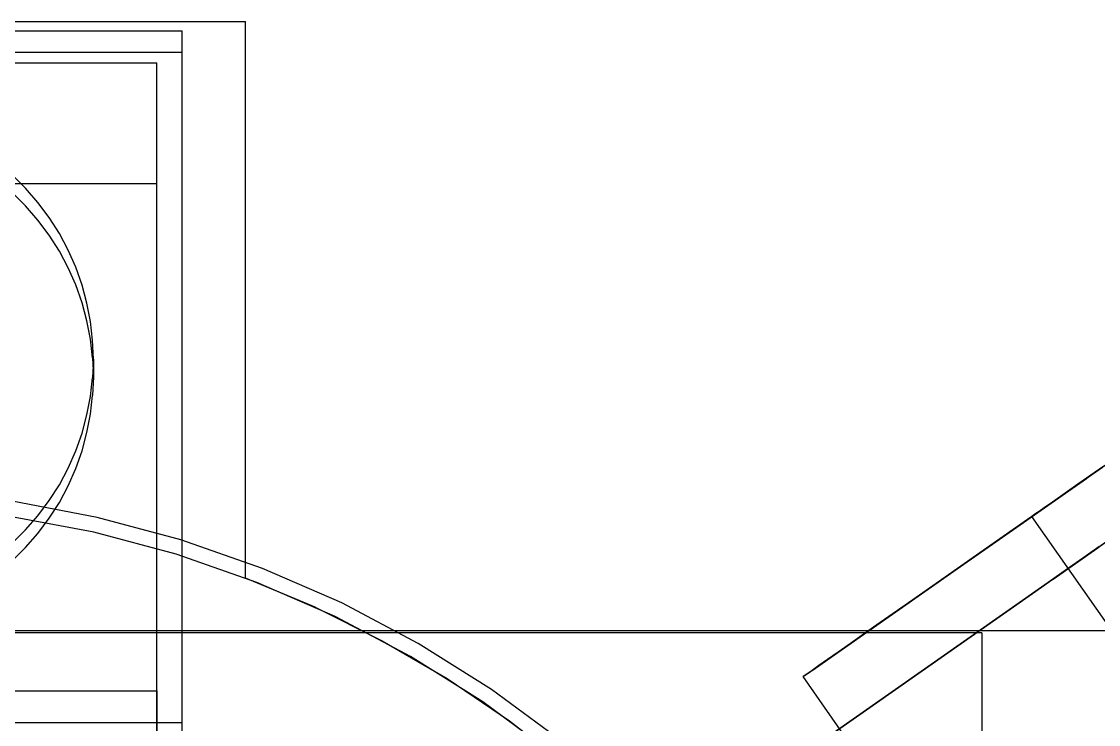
# Model space of a CAD drawing. Header units: millimetres. Extents: x -180 to 1414, y -663 to 972.
# Drawn here: x 1207.17 to 1249.6, y 541.29 to 569 of the extents above; entities that cross this region are included whole.
import ezdxf

# ---------------------------------------------------------------- set-up
doc = ezdxf.new("R2010")
doc.units = ezdxf.units.MM
doc.layers.add('TOP', color=8, linetype='Continuous')

msp = doc.modelspace()

# ---------------------------------------------------------------- linework, layer by layer
at = {"layer": 'TOP'}
for p, q in [((1184, 569), (1216, 569)), ((1216, 547.059), (1216, 569)), ((1186.5, 568.633), (1213.5, 568.633)), ((1213.5, 567.789), (1213.5, 568.633)), ((1213.5, 541.367), (1213.5, 568.633)), ((1186.5, 567.789), (1213.5, 567.789)), ((1213.5, 540.524), (1213.5, 567.789)), ((1187.5, 567.378), (1212.5, 567.378)), ((1212.5, 542.622), (1212.5, 567.378)), ((1212.5, 562.619), (1212.5, 567.378)), ((1207.331, 562.431), (1206.802, 562.955)), ((1187.5, 562.619), (1212.5, 562.619)), ((1207.331, 561.736), (1206.802, 562.259)), ((1207.818, 561.87), (1207.331, 562.431)), ((1212.5, 537.862), (1212.5, 562.619)), ((1208.262, 561.274), (1207.818, 561.87)), ((1207.818, 561.174), (1207.331, 561.736)), ((1208.262, 560.578), (1207.818, 561.174)), ((1208.66, 560.647), (1208.262, 561.274)), ((1208.66, 559.951), (1208.262, 560.578)), ((1209.01, 559.992), (1208.66, 560.647)), ((1209.01, 559.297), (1208.66, 559.951)), ((1209.309, 559.314), (1209.01, 559.992)), ((1209.309, 558.618), (1209.01, 559.297)), ((1209.556, 558.615), (1209.309, 559.314)), ((1209.556, 557.919), (1209.309, 558.618)), ((1209.749, 557.899), (1209.556, 558.615)), ((1209.749, 557.204), (1209.556, 557.919)), ((1209.888, 557.172), (1209.749, 557.899)), ((1209.888, 556.476), (1209.749, 557.204)), ((1209.972, 556.436), (1209.888, 557.172)), ((1209.972, 555.74), (1209.888, 556.476)), ((1210, 555.696), (1209.972, 556.436)), ((1260.527, 555.927), (1229.877, 534.466)), ((1209.972, 555.74), (1210, 555)), ((1210, 555.696), (1209.972, 554.956)), ((1210, 555.696), (1210, 555)), ((1210, 555), (1209.972, 554.26)), ((1209.888, 554.22), (1209.972, 554.956)), ((1259.162, 554.971), (1228.512, 533.51)), ((1209.749, 553.492), (1209.888, 554.22)), ((1209.888, 553.524), (1209.972, 554.26)), ((1209.556, 552.777), (1209.749, 553.492)), ((1209.749, 552.796), (1209.888, 553.524)), ((1209.309, 552.078), (1209.556, 552.777)), ((1209.556, 552.081), (1209.749, 552.796)), ((1209.01, 551.399), (1209.309, 552.078)), ((1209.309, 551.382), (1209.556, 552.081)), ((1248.793, 550.763), (1250.798, 552.166)), ((1247.787, 550.058), (1250.443, 551.918)), ((1208.66, 550.745), (1209.01, 551.399)), ((1209.01, 550.703), (1209.309, 551.382)), ((1244.929, 548.057), (1249.434, 551.212)), ((1245.85, 548.702), (1249.759, 551.439)), ((1249.816, 551.479), (1248.793, 550.763)), ((1249.434, 551.212), (1249.123, 550.994)), ((1249.759, 551.439), (1249.434, 551.212)), ((1208.262, 550.117), (1208.66, 550.745)), ((1243.209, 546.853), (1249.123, 550.994)), ((1243.209, 546.853), (1248.827, 550.787)), ((1244.047, 547.439), (1249.123, 550.994)), ((1244.047, 547.439), (1248.827, 550.787)), ((1248.793, 550.763), (1247.787, 550.058)), ((1248.827, 550.787), (1248.549, 550.592)), ((1249.123, 550.994), (1248.827, 550.787)), ((1208.66, 550.049), (1209.01, 550.703)), ((1241.683, 545.784), (1248.289, 550.41)), ((1242.42, 546.3), (1248.549, 550.592)), ((1248.289, 550.41), (1248.049, 550.242)), ((1248.549, 550.592), (1248.289, 550.41)), ((1210.147, 549.457), (1206.796, 550.091)), ((1207.818, 549.522), (1208.262, 550.117)), ((1208.262, 549.422), (1208.66, 550.049)), ((1247.787, 550.058), (1246.804, 549.37)), ((1247.635, 549.952), (1247.463, 549.832)), ((1247.831, 550.089), (1247.635, 549.952)), ((1248.049, 550.242), (1247.831, 550.089)), ((1210.013, 548.872), (1206.707, 549.497)), ((1210.013, 548.872), (1206.707, 549.497)), ((1207.331, 548.96), (1207.818, 549.522)), ((1237.966, 543.181), (1246.977, 549.491)), ((1238.005, 543.209), (1247.032, 549.529)), ((1238.005, 543.209), (1246.99, 549.5)), ((1238.005, 543.209), (1246.977, 549.491)), ((1238.122, 543.29), (1247.032, 549.529)), ((1238.315, 543.426), (1247.195, 549.644)), ((1238.315, 543.426), (1247.1, 549.577)), ((1238.315, 543.426), (1247.032, 549.529)), ((1238.585, 543.615), (1247.317, 549.729)), ((1238.585, 543.615), (1247.1, 549.577)), ((1238.929, 543.856), (1247.463, 549.832)), ((1238.929, 543.856), (1247.195, 549.644)), ((1239.345, 544.147), (1247.317, 549.729)), ((1246.99, 549.5), (1246.977, 549.491)), ((1255.007, 538.023), (1246.977, 549.491)), ((1247.032, 549.529), (1246.99, 549.5)), ((1247.1, 549.577), (1247.032, 549.529)), ((1247.195, 549.644), (1247.1, 549.577)), ((1247.317, 549.729), (1247.195, 549.644)), ((1247.463, 549.832), (1247.317, 549.729)), ((1207.818, 548.826), (1208.262, 549.422)), ((1213.441, 548.574), (1210.147, 549.457)), ((1246.804, 549.37), (1245.85, 548.702)), ((1206.802, 548.437), (1207.331, 548.96)), ((1207.331, 548.264), (1207.818, 548.826)), ((1213.264, 548.001), (1210.013, 548.872)), ((1213.264, 548.001), (1210.013, 548.872)), ((1245.85, 548.702), (1244.929, 548.057)), ((1250.323, 548.782), (1249.58, 548.261)), ((1206.802, 547.741), (1207.331, 548.264)), ((1216.66, 547.448), (1213.441, 548.574)), ((1247.811, 547.023), (1249.58, 548.261)), ((1249.621, 548.291), (1248.703, 547.648)), ((1249.58, 548.261), (1248.857, 547.755)), ((1216.44, 546.889), (1213.264, 548.001)), ((1216.44, 546.889), (1213.264, 548.001)), ((1244.929, 548.057), (1244.047, 547.439)), ((1219.785, 546.084), (1216.66, 547.448)), ((1244.047, 547.439), (1243.209, 546.853)), ((1248.703, 547.648), (1247.811, 547.023)), ((1248.857, 547.755), (1248.159, 547.266)), ((1218.733, 545.916), (1216, 547.059)), ((1246.124, 545.842), (1248.159, 547.266)), ((1247.811, 547.023), (1246.95, 546.42)), ((1248.159, 547.266), (1247.49, 546.798)), ((1219.525, 545.544), (1216.44, 546.889)), ((1219.525, 545.544), (1216.44, 546.889)), ((1247.49, 546.798), (1216.84, 525.337)), ((1243.209, 546.853), (1242.42, 546.3)), ((1246.124, 545.842), (1247.49, 546.798)), ((1222.8, 544.491), (1219.785, 546.084)), ((1242.42, 546.3), (1241.683, 545.784)), ((1246.95, 546.42), (1246.124, 545.842)), ((1215.475, 524.381), (1246.124, 545.842)), ((1218.733, 545.916), (1221.384, 544.594)), ((1241.683, 545.784), (1241.004, 545.309)), ((1222.5, 543.971), (1219.525, 545.544)), ((1222.5, 543.971), (1219.525, 545.544)), ((1241.004, 545.309), (1240.386, 544.876)), ((1097, 545), (1303, 545)), ((1210.013, 544.9), (1206.707, 544.9)), ((1213.264, 544.9), (1210.013, 544.9)), ((1216.44, 544.9), (1213.264, 544.9)), ((1219.525, 544.9), (1216.44, 544.9)), ((1222.5, 544.9), (1219.525, 544.9)), ((1225.349, 544.9), (1222.5, 544.9)), ((1228.057, 544.9), (1225.349, 544.9)), ((1230.608, 544.9), (1228.057, 544.9)), ((1232.987, 544.9), (1230.608, 544.9)), ((1235.182, 544.9), (1232.987, 544.9)), ((1237.181, 544.9), (1235.182, 544.9)), ((1238.971, 544.9), (1237.181, 544.9)), ((1240.544, 544.9), (1238.971, 544.9)), ((1240.386, 544.876), (1239.832, 544.488)), ((1241.889, 544.9), (1240.544, 544.9)), ((1243.001, 544.9), (1241.889, 544.9)), ((1243.872, 544.9), (1243.001, 544.9)), ((1244.497, 544.9), (1243.872, 544.9)), ((1244.874, 544.9), (1244.497, 544.9)), ((1245, 544.9), (1244.874, 544.9)), ((1245, 544.9), (1245, 447.5)), ((1221.384, 544.594), (1223.943, 543.102)), ((1225.687, 542.676), (1222.8, 544.491)), ((1239.832, 544.488), (1239.345, 544.147)), ((1225.349, 542.181), (1222.5, 543.971)), ((1225.349, 542.181), (1222.5, 543.971)), ((1239.345, 544.147), (1238.929, 543.856)), ((1238.585, 543.615), (1238.315, 543.426)), ((1238.929, 543.856), (1238.585, 543.615)), ((1238.005, 543.209), (1237.966, 543.181)), ((1245.996, 531.713), (1237.966, 543.181)), ((1238.122, 543.29), (1238.005, 543.209)), ((1238.315, 543.426), (1238.122, 543.29)), ((1223.943, 543.102), (1226.398, 541.444)), ((1187.5, 542.622), (1212.5, 542.622)), ((1212.5, 542.622), (1212.5, 537.862)), ((1228.431, 540.652), (1225.687, 542.676)), ((1228.057, 540.182), (1225.349, 542.181)), ((1228.057, 540.182), (1225.349, 542.181)), ((1226.398, 541.444), (1228.739, 539.628)), ((1186.5, 541.367), (1213.5, 541.367)), ((1213.5, 540.524), (1213.5, 541.367))]:
    msp.add_line(p, q, dxfattribs=at)

doc.saveas('drawing.dxf')
